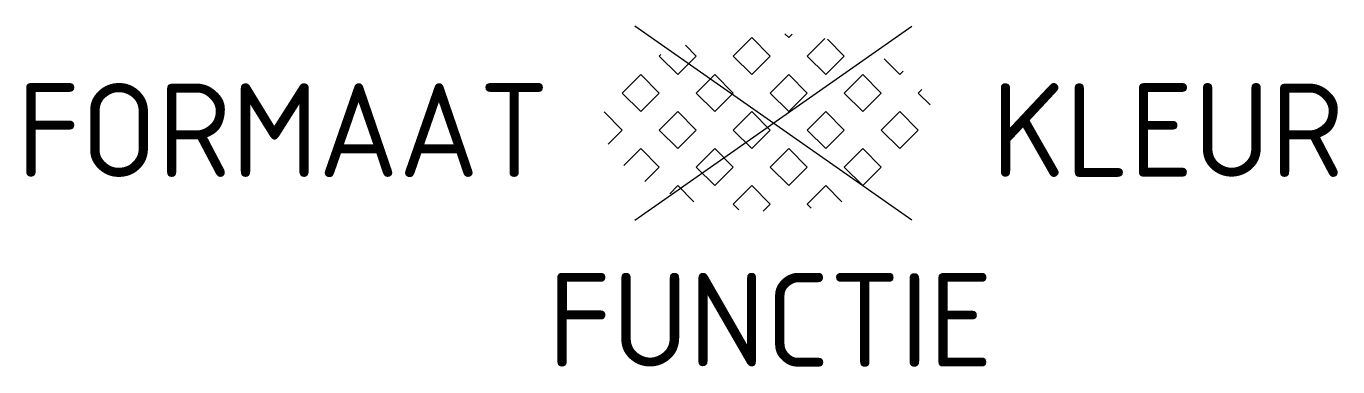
# Model space of a CAD drawing. Header units: metres. Extents: x -14.4 to 10.9, y -4.7 to 1.9.
import ezdxf
from ezdxf.enums import TextEntityAlignment as Align

# ---------------------------------------------------------------- set-up
doc = ezdxf.new("R2010")
doc.units = ezdxf.units.M
doc.styles.add('NLCS-ISO', font='NLCS-ISO.ttf')

msp = doc.modelspace()

# ---------------------------------------------------------------- linework, layer by layer
for p, q in [((-2.662, -1.864), (2.662, 1.864)), ((2.662, -1.864), (-2.662, 1.864)), ((-0.77, 1.29), (-0.415, 1.646)), ((-0.059, 1.29), (-0.415, 1.646)), ((0.297, 1.646), (0.223, 1.72)), ((0.297, 1.646), (0.362, 1.711)), ((0.653, 1.29), (0.989, 1.626)), ((1.364, 1.29), (1.038, 1.616)), ((-2.193, 1.29), (-2.164, 1.32)), ((-1.838, 0.935), (-2.193, 1.29)), ((-1.838, 0.935), (-1.482, 1.29)), ((-1.482, 1.29), (-1.691, 1.5)), ((-0.415, 0.935), (-0.77, 1.29)), ((-0.415, 0.935), (-0.059, 1.29)), ((1.008, 0.935), (0.653, 1.29)), ((1.008, 0.935), (1.364, 1.29)), ((2.432, 0.935), (2.128, 1.239)), ((-2.905, 0.579), (-2.549, 0.935)), ((-2.193, 0.579), (-2.549, 0.935)), ((-1.482, 0.579), (-1.126, 0.935)), ((-0.77, 0.579), (-1.126, 0.935)), ((-0.059, 0.579), (0.297, 0.935)), ((0.653, 0.579), (0.297, 0.935)), ((1.364, 0.579), (1.72, 0.935)), ((2.076, 0.579), (1.72, 0.935)), ((2.432, 0.935), (2.499, 1.002)), ((-2.549, 0.223), (-2.905, 0.579)), ((-2.549, 0.223), (-2.193, 0.579)), ((-1.126, 0.223), (-1.482, 0.579)), ((-1.126, 0.223), (-0.77, 0.579)), ((0.297, 0.223), (-0.059, 0.579)), ((0.297, 0.223), (0.653, 0.579)), ((1.72, 0.223), (1.364, 0.579)), ((1.72, 0.223), (2.076, 0.579)), ((2.787, 0.579), (2.855, 0.646)), ((3.016, 0.35), (2.787, 0.579)), ((-2.905, -0.133), (-3.256, 0.218)), ((-2.193, -0.133), (-1.838, 0.223)), ((-1.482, -0.133), (-1.838, 0.223)), ((-0.77, -0.133), (-0.415, 0.223)), ((-0.059, -0.133), (-0.415, 0.223)), ((0.653, -0.133), (1.008, 0.223)), ((1.364, -0.133), (1.008, 0.223)), ((2.076, -0.133), (2.432, 0.223)), ((2.787, -0.133), (2.432, 0.223)), ((-3.178, -0.406), (-2.905, -0.133)), ((-1.838, -0.489), (-2.193, -0.133)), ((-1.838, -0.489), (-1.482, -0.133)), ((-0.415, -0.489), (-0.77, -0.133)), ((-0.415, -0.489), (-0.059, -0.133)), ((1.008, -0.489), (0.653, -0.133)), ((1.008, -0.489), (1.364, -0.133)), ((2.432, -0.489), (2.076, -0.133)), ((2.432, -0.489), (2.787, -0.133)), ((-2.875, -0.814), (-2.549, -0.489)), ((-2.193, -0.844), (-2.549, -0.489)), ((-1.482, -0.844), (-1.126, -0.489)), ((-0.77, -0.844), (-1.126, -0.489)), ((-0.059, -0.844), (0.297, -0.489)), ((0.653, -0.844), (0.297, -0.489)), ((1.364, -0.844), (1.72, -0.489)), ((2.076, -0.844), (1.72, -0.489)), ((-2.47, -1.121), (-2.193, -0.844)), ((-1.126, -1.2), (-1.482, -0.844)), ((-1.126, -1.2), (-0.77, -0.844)), ((0.297, -1.2), (-0.059, -0.844)), ((0.297, -1.2), (0.653, -0.844)), ((1.72, -1.2), (1.364, -0.844)), ((1.72, -1.2), (2.076, -0.844)), ((-1.993, -1.355), (-1.838, -1.2)), ((-1.529, -1.509), (-1.838, -1.2)), ((-0.77, -1.556), (-0.415, -1.2)), ((-0.059, -1.556), (-0.415, -1.2)), ((0.653, -1.556), (1.008, -1.2)), ((1.319, -1.511), (1.008, -1.2)), ((-0.662, -1.665), (-0.77, -1.556)), ((-0.193, -1.69), (-0.059, -1.556)), ((0.729, -1.632), (0.653, -1.556))]:
    msp.add_line(p, q)

# ---------------------------------------------------------------- texts
at = {"style": 'NLCS-ISO'}
msp.add_attdef('FORMAAT', text='', height=1.8, dxfattribs=at).set_placement((-4.309, -0.133), align=Align.MIDDLE_RIGHT)
msp.add_attdef('KLEUR', text='', height=1.8, dxfattribs=at).set_placement((4.191, -0.133), align=Align.MIDDLE_LEFT)
at = {"style": 'NLCS-ISO', "flags": 1}
msp.add_attdef('FUNCTIE', text='', height=1.8, dxfattribs=at).set_placement((-0.059, -2.883), align=Align.TOP_CENTER)

doc.saveas('drawing.dxf')
